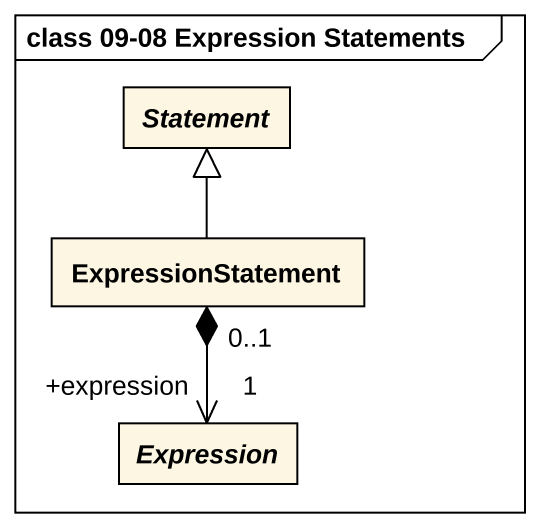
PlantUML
@startuml
mainframe class 09-08 Expression Statements
hide circle
hide empty members
abstract class Statement
class ExpressionStatement
abstract class Expression
ExpressionStatement -up-|> Statement
ExpressionStatement "0..1" *--> "+expression\n1" Expression
@enduml
